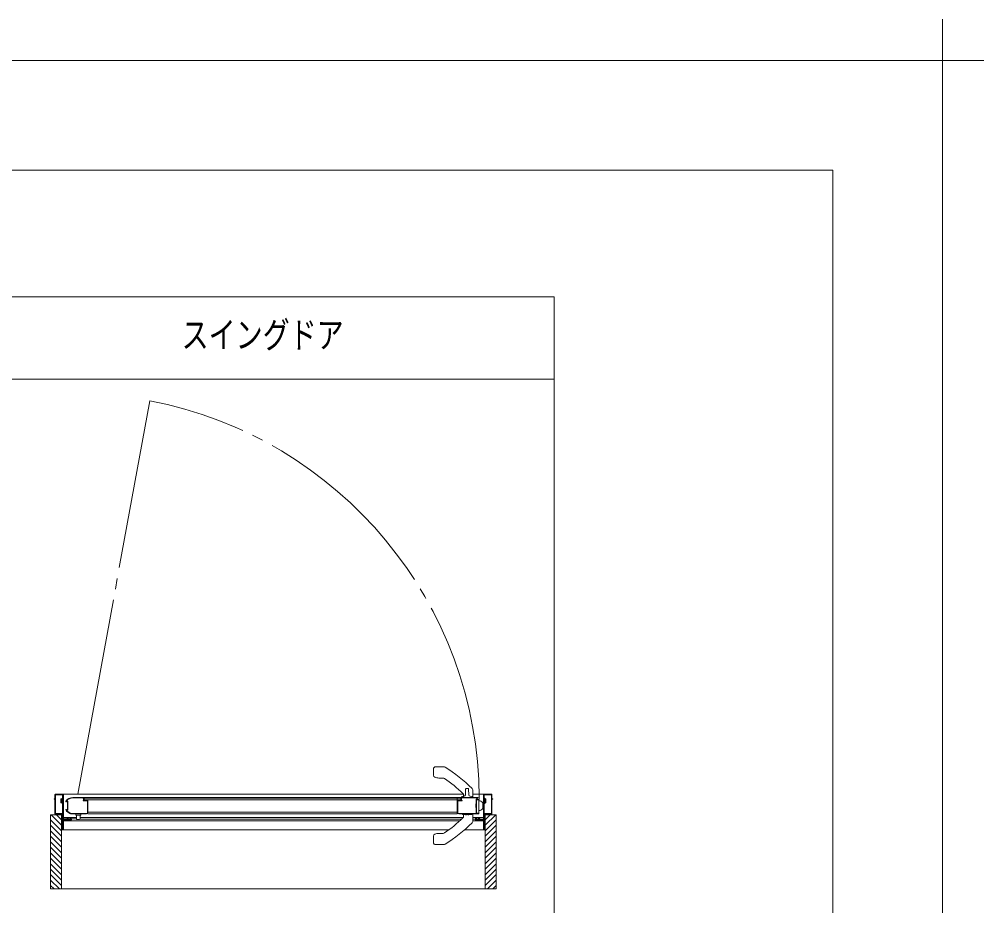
# Model space of a CAD drawing. Units: millimetres on the paper. Extents: x -305 to 305, y -152 to 152.
# Drawn here: x 34.9 to 122.7, y 71.5 to 152.3 of the extents above; entities that cross this region are included whole.
import ezdxf
from ezdxf.enums import TextEntityAlignment as Align

# ---------------------------------------------------------------- set-up
doc = ezdxf.new("R2010")
doc.units = ezdxf.units.MM
doc.linetypes.add('LONG_CHAIN', pattern=[21, 18, -1, 1, -1])
doc.linetypes.add('LONG_DOUBLE_CHAIN', pattern=[21.8, 18, -1, 0.6, -0.6, 0.6, -1])
for name, color, linetype, lineweight in [('0-1_VIEW0001', 7, 'Continuous', 9), ('0-2_1図面枠', 7, 'Continuous', 9), ('0-3_図面枠', 3, 'Continuous', 9), ('0-4_DEFPOINTS', 7, 'Continuous', 9)]:
    doc.layers.add(name, color=color, linetype=linetype, lineweight=lineweight)
doc.styles.add('ＭＳ ゴシック', font='')
doc.styles.get('ＭＳ ゴシック').set_extended_font_data('MS Gothic')

# ---------------------------------------------------------------- blocks, each defined once
blk = doc.blocks.new('グループ-6')
at = {"layer": '0-2_1図面枠'}
for p, q in [((4200, 2895), (4200, 3045)), ((4275, 2970), (4125, 2970))]:
    blk.add_line(p, q, dxfattribs=at)

msp = doc.modelspace()

# ---------------------------------------------------------------- linework, layer by layer
at = {"layer": '0-1_VIEW0001'}
for p, q in [((18.617, 126.98), (83.617, 126.98)), ((83.617, 126.98), (83.617, 19.48)), ((18.617, 119.48), (83.617, 119.48)), ((72.608, 83.393), (72.608, 83.968)), ((73.558, 84.168), (72.808, 84.168)), ((73.493, 83.138), (73.108, 83.138)), ((76.208, 81.383), (76.208, 81.96)), ((38.058, 81.223), (38.058, 81.243)), ((38.068, 81.253), (38.118, 81.253)), ((38.118, 81.213), (38.068, 81.213)), ((38.133, 81.268), (38.133, 81.603)), ((38.133, 79.903), (38.133, 81.198)), ((38.178, 79.913), (38.178, 81.593)), ((38.183, 81.653), (38.858, 81.653)), ((38.193, 81.608), (38.818, 81.608)), ((38.683, 81.228), (38.733, 81.228)), ((38.683, 81.228), (38.683, 80.878)), ((38.833, 81.593), (38.833, 79.913)), ((38.883, 81.628), (38.883, 79.333)), ((75.343, 81.653), (38.908, 81.653)), ((38.908, 78.403), (38.908, 81.653)), ((39.132, 80.983), (39.132, 81.017)), ((39.18, 80.968), (39.147, 80.968)), ((39.244, 80.991), (39.185, 80.969)), ((39.218, 81.033), (39.252, 81.033)), ((39.277, 80.268), (39.277, 80.968)), ((39.317, 80.968), (39.317, 80.268)), ((39.757, 81.368), (41.117, 81.368)), ((40.662, 81.323), (39.757, 81.323)), ((40.687, 81.073), (40.687, 81.088)), ((40.702, 81.103), (40.722, 81.103)), ((41.077, 81.058), (40.702, 81.058)), ((40.737, 81.118), (40.737, 81.248)), ((40.782, 81.278), (40.782, 81.153)), ((40.807, 81.303), (75.108, 81.303)), ((41.103, 81.303), (40.807, 81.303)), ((40.807, 81.153), (75.108, 81.153)), ((40.832, 81.103), (41.057, 81.103)), ((41.087, 79.993), (41.087, 81.048)), ((41.097, 81.143), (41.103, 81.143)), ((41.125, 81.313), (41.111, 81.305)), ((41.111, 81.14), (41.125, 81.132)), ((41.132, 81.353), (74.783, 81.353)), ((41.132, 81.353), (41.132, 81.326)), ((41.132, 81.119), (41.132, 79.993)), ((74.783, 81.353), (74.783, 79.868)), ((74.783, 81.326), (74.783, 81.353)), ((74.783, 79.993), (74.783, 81.119)), ((74.804, 81.305), (74.79, 81.313)), ((74.79, 81.132), (74.804, 81.141)), ((74.798, 81.368), (76.658, 81.368)), ((75.108, 81.303), (74.812, 81.303)), ((74.812, 81.143), (74.818, 81.143)), ((74.828, 79.993), (74.828, 81.048)), ((74.838, 81.058), (75.213, 81.058)), ((74.858, 81.103), (75.083, 81.103)), ((75.108, 81.153), (75.108, 81.303)), ((75.133, 81.153), (75.133, 81.278)), ((75.178, 81.118), (75.178, 81.248)), ((75.213, 81.103), (75.193, 81.103)), ((75.228, 81.073), (75.228, 81.088)), ((75.253, 81.323), (76.588, 81.323)), ((75.358, 81.383), (75.358, 81.579)), ((75.373, 81.368), (76.193, 81.368)), ((76.028, 81.368), (75.94, 81.368)), ((77.158, 81.653), (76.208, 81.653)), ((76.488, 81.185), (76.488, 80.794)), ((76.517, 81.225), (76.495, 81.203)), ((76.533, 81.178), (76.533, 79.933)), ((76.533, 81.158), (76.533, 79.988)), ((76.533, 81.158), (76.708, 81.158)), ((76.588, 81.233), (76.535, 81.233)), ((76.733, 81.193), (76.548, 81.193)), ((76.758, 81.108), (76.758, 79.988)), ((77.108, 80.401), (77.108, 80.834)), ((77.158, 79.318), (77.158, 81.653)), ((77.183, 81.628), (77.183, 79.333)), ((77.883, 81.653), (77.208, 81.653)), ((77.233, 81.593), (77.233, 79.913)), ((77.873, 81.608), (77.248, 81.608)), ((77.383, 80.878), (77.333, 80.878)), ((77.383, 80.878), (77.383, 81.228)), ((77.888, 79.913), (77.888, 81.593)), ((77.933, 81.268), (77.933, 81.603)), ((77.933, 79.903), (77.933, 81.198)), ((77.998, 81.253), (77.948, 81.253)), ((77.948, 81.213), (77.998, 81.213)), ((78.008, 81.223), (78.008, 81.243)), ((39.132, 80.243), (39.132, 80.253)), ((39.147, 80.268), (39.18, 80.268)), ((39.185, 80.267), (39.244, 80.244)), ((39.492, 79.898), (39.192, 80.123)), ((39.252, 80.203), (39.211, 80.203)), ((39.219, 80.159), (39.519, 79.934)), ((74.783, 80.018), (41.132, 80.018)), ((76.468, 80.762), (76.468, 80.474)), ((76.483, 80.783), (76.472, 80.772)), ((76.472, 80.463), (76.483, 80.452)), ((76.488, 80.442), (76.488, 79.928)), ((76.533, 79.938), (76.533, 79.988)), ((37.733, 73.028), (37.733, 79.778)), ((38.733, 79.778), (37.733, 79.778)), ((38.733, 78.328), (37.733, 79.328)), ((38.733, 78.828), (37.783, 79.778)), ((38.818, 79.853), (38.183, 79.853)), ((38.818, 79.898), (38.193, 79.898)), ((38.733, 79.328), (38.283, 79.778)), ((38.733, 79.778), (38.733, 73.028)), ((38.833, 78.468), (38.833, 79.838)), ((38.883, 79.253), (38.883, 78.418)), ((38.898, 79.318), (39.218, 79.318)), ((39.583, 79.268), (38.898, 79.268)), ((38.908, 79.546), (40.082, 79.546)), ((38.908, 79.406), (39.233, 79.406)), ((38.908, 79.23), (74.997, 79.23)), ((39.233, 79.333), (39.233, 79.418)), ((39.278, 79.406), (39.578, 79.406)), ((39.278, 79.403), (39.278, 79.333)), ((39.283, 79.468), (39.338, 79.468)), ((39.338, 79.418), (39.293, 79.418)), ((39.293, 79.318), (39.563, 79.318)), ((39.353, 79.453), (39.353, 79.433)), ((39.503, 79.433), (39.503, 79.453)), ((39.518, 79.468), (39.583, 79.468)), ((39.563, 79.418), (39.518, 79.418)), ((39.578, 79.333), (39.578, 79.403)), ((39.582, 79.913), (41.007, 79.913)), ((41.007, 79.868), (39.582, 79.868)), ((39.633, 79.418), (39.633, 79.318)), ((39.633, 79.406), (40.082, 79.406)), ((40.032, 79.793), (40.032, 79.868)), ((40.082, 79.693), (40.082, 79.743)), ((40.432, 79.743), (40.082, 79.743)), ((40.082, 79.418), (40.082, 79.693)), ((40.382, 79.368), (40.132, 79.368)), ((40.43, 79.403), (75.183, 79.403)), ((40.432, 79.693), (40.432, 79.743)), ((40.432, 79.693), (40.432, 79.418)), ((40.432, 79.543), (75.322, 79.543)), ((40.482, 79.793), (40.482, 79.868)), ((41.132, 79.868), (74.783, 79.868)), ((76.473, 79.913), (74.908, 79.913)), ((76.683, 79.868), (74.908, 79.868)), ((75.328, 79.868), (75.415, 79.868)), ((75.358, 79.853), (75.358, 79.657)), ((76.204, 79.226), (77.158, 79.226)), ((76.208, 79.853), (76.208, 79.275)), ((76.208, 79.543), (77.158, 79.543)), ((76.208, 79.403), (76.433, 79.403)), ((76.433, 79.418), (76.433, 79.318)), ((76.548, 79.468), (76.483, 79.468)), ((76.483, 79.268), (77.168, 79.268)), ((76.488, 79.403), (76.788, 79.403)), ((76.488, 79.333), (76.488, 79.403)), ((76.503, 79.418), (76.548, 79.418)), ((76.773, 79.318), (76.503, 79.318)), ((76.708, 79.938), (76.533, 79.938)), ((76.548, 79.918), (76.673, 79.918)), ((76.563, 79.433), (76.563, 79.453)), ((76.693, 79.928), (76.723, 79.928)), ((76.713, 79.453), (76.713, 79.433)), ((76.783, 79.468), (76.728, 79.468)), ((76.728, 79.418), (76.773, 79.418)), ((76.788, 79.403), (76.788, 79.333)), ((76.833, 79.333), (76.833, 79.418)), ((76.833, 79.403), (77.158, 79.403)), ((77.168, 79.318), (76.848, 79.318)), ((77.158, 78.403), (77.158, 79.268)), ((77.183, 79.253), (77.183, 78.418)), ((77.233, 78.468), (77.233, 79.838)), ((77.248, 79.898), (77.873, 79.898)), ((77.248, 79.853), (77.883, 79.853)), ((77.333, 79.778), (77.333, 73.028)), ((77.333, 79.328), (77.783, 79.778)), ((77.333, 78.828), (78.283, 79.778)), ((78.333, 79.778), (77.333, 79.778)), ((77.333, 78.328), (78.333, 79.328)), ((78.333, 73.028), (78.333, 79.778)), ((38.733, 77.828), (37.733, 78.828)), ((38.733, 77.328), (37.733, 78.328)), ((38.733, 78.418), (38.733, 78.438)), ((38.748, 78.453), (38.818, 78.453)), ((38.868, 78.403), (38.748, 78.403)), ((38.908, 78.403), (73.989, 78.403)), ((75.423, 78.403), (77.158, 78.403)), ((77.333, 78.403), (77.182, 78.403)), ((77.198, 78.403), (77.318, 78.403)), ((77.318, 78.453), (77.248, 78.453)), ((77.333, 77.828), (78.333, 78.828)), ((77.333, 78.418), (77.333, 78.438)), ((77.333, 77.328), (78.333, 78.328)), ((38.733, 76.828), (37.733, 77.828)), ((38.733, 76.328), (37.733, 77.328)), ((72.608, 77.842), (72.608, 77.268)), ((73.493, 78.098), (73.108, 78.098)), ((77.333, 76.828), (78.333, 77.828)), ((77.333, 76.328), (78.333, 77.328)), ((38.733, 75.828), (37.733, 76.828)), ((73.558, 77.068), (72.808, 77.068)), ((77.333, 75.828), (78.333, 76.828)), ((38.733, 75.328), (37.733, 76.328)), ((38.733, 74.828), (37.733, 75.828)), ((77.333, 75.328), (78.333, 76.328)), ((77.333, 74.828), (78.333, 75.828)), ((38.733, 74.328), (37.733, 75.328)), ((38.733, 73.833), (37.733, 74.833)), ((77.333, 74.328), (78.333, 75.328)), ((77.333, 73.833), (78.333, 74.833)), ((38.733, 73.338), (37.733, 74.338)), ((38.548, 73.028), (37.733, 73.843)), ((77.333, 73.338), (78.333, 74.338)), ((77.518, 73.028), (78.333, 73.843)), ((38.053, 73.028), (37.733, 73.348)), ((37.734, 73.028), (78.333, 73.028)), ((78.013, 73.028), (78.333, 73.348))]:
    msp.add_line(p, q, dxfattribs=at)
at = {"layer": '0-1_VIEW0001', "linetype": 'LONG_CHAIN'}
msp.add_line((40.205, 81.653), (46.781, 117.507), dxfattribs=at)
at = {"layer": '0-1_VIEW0001', "color": 2}
for p, q in [((75.514, 81.594), (75.542, 82.13)), ((75.813, 82.13), (75.841, 81.594)), ((75.179, 81.402), (75.178, 81.368)), ((75.408, 81.477), (75.222, 81.449)), ((76.133, 81.449), (75.947, 81.477)), ((76.178, 81.368), (76.176, 81.402)), ((75.603, 79.848), (75.253, 79.848)), ((75.253, 79.848), (75.253, 79.836)), ((75.303, 79.868), (75.303, 79.848)), ((75.613, 79.858), (75.743, 79.858)), ((76.103, 79.848), (75.753, 79.848)), ((76.053, 79.848), (76.052, 79.868)), ((76.103, 79.836), (76.103, 79.848))]:
    msp.add_line(p, q, dxfattribs=at)
at = {"layer": '0-1_VIEW0001', "color": 2, "linetype": 'LONG_DOUBLE_CHAIN'}
for p, q in [((75.612, 79.806), (75.612, 79.789)), ((75.743, 79.806), (75.743, 79.789))]:
    msp.add_line(p, q, dxfattribs=at)
at = {"layer": '0-1_VIEW0001'}
for points in [[(38.058, 81.243), (38.061, 81.25), (38.068, 81.253)], [(38.068, 81.213), (38.061, 81.216), (38.058, 81.223)], [(38.118, 81.253), (38.128, 81.257), (38.133, 81.268)], [(38.133, 81.198), (38.128, 81.208), (38.118, 81.213)], [(38.133, 81.603), (38.147, 81.638), (38.183, 81.653)], [(38.178, 81.593), (38.182, 81.603), (38.193, 81.608)], [(38.683, 80.878), (38.733, 80.878), (38.811, 80.818)], [(38.733, 80.878), (38.733, 81.228), (38.811, 81.287)], [(38.818, 81.608), (38.828, 81.603), (38.833, 81.593)], [(38.858, 81.653), (38.875, 81.645), (38.883, 81.628)], [(39.132, 81.017), (39.135, 81.032), (39.141, 81.045), (39.258, 81.182), (39.41, 81.282), (39.58, 81.344), (39.757, 81.368)], [(39.147, 80.968), (39.137, 80.972), (39.132, 80.983)], [(39.185, 80.969), (39.182, 80.968), (39.18, 80.968)], [(39.757, 81.323), (39.603, 81.301), (39.451, 81.253), (39.34, 81.203), (39.247, 81.129), (39.206, 81.057), (39.204, 81.041), (39.218, 81.033)], [(39.277, 80.968), (39.267, 80.988), (39.244, 80.991)], [(39.252, 81.033), (39.298, 81.014), (39.317, 80.968)], [(40.737, 81.248), (40.716, 81.301), (40.662, 81.323)], [(40.687, 81.088), (40.692, 81.098), (40.702, 81.103)], [(40.702, 81.058), (40.692, 81.062), (40.687, 81.073)], [(40.722, 81.103), (40.733, 81.107), (40.737, 81.118)], [(40.807, 81.303), (40.79, 81.295), (40.782, 81.278)], [(40.782, 81.153), (40.797, 81.117), (40.832, 81.103)], [(41.057, 81.103), (41.075, 81.11), (41.082, 81.128), (41.087, 81.138), (41.097, 81.143)], [(41.087, 81.048), (41.085, 81.055), (41.077, 81.058)], [(41.111, 81.305), (41.107, 81.303), (41.103, 81.303)], [(41.103, 81.143), (41.107, 81.142), (41.111, 81.14)], [(41.117, 81.368), (41.128, 81.363), (41.132, 81.353)], [(41.132, 81.326), (41.131, 81.319), (41.125, 81.313)], [(41.125, 81.132), (41.131, 81.126), (41.132, 81.119)], [(74.783, 81.353), (74.787, 81.363), (74.798, 81.368)], [(74.79, 81.313), (74.785, 81.319), (74.783, 81.326)], [(74.783, 81.119), (74.785, 81.127), (74.79, 81.132)], [(74.812, 81.303), (74.808, 81.303), (74.804, 81.305)], [(74.804, 81.141), (74.808, 81.142), (74.812, 81.143)], [(74.818, 81.143), (74.828, 81.138), (74.833, 81.128), (74.84, 81.11), (74.858, 81.103)], [(74.828, 81.048), (74.831, 81.055), (74.838, 81.058)], [(75.083, 81.103), (75.118, 81.117), (75.133, 81.153)], [(75.133, 81.278), (75.125, 81.295), (75.108, 81.303)], [(75.178, 81.248), (75.2, 81.301), (75.253, 81.323)], [(75.193, 81.103), (75.182, 81.107), (75.178, 81.118)], [(75.228, 81.088), (75.223, 81.098), (75.213, 81.103)], [(75.213, 81.058), (75.223, 81.062), (75.228, 81.073)], [(76.495, 81.203), (76.49, 81.195), (76.488, 81.185)], [(76.535, 81.233), (76.526, 81.231), (76.517, 81.225)], [(76.548, 81.193), (76.537, 81.188), (76.533, 81.178)], [(76.588, 81.323), (76.633, 81.278), (76.588, 81.233)], [(76.658, 81.368), (76.746, 81.331), (76.775, 81.291), (76.783, 81.243), (76.768, 81.207), (76.733, 81.193)], [(77.208, 81.653), (77.19, 81.645), (77.183, 81.628)], [(77.248, 81.608), (77.237, 81.603), (77.233, 81.593)], [(77.383, 81.228), (77.333, 81.228), (77.254, 81.287)], [(77.333, 81.228), (77.333, 80.878), (77.254, 80.818)], [(77.888, 81.593), (77.883, 81.603), (77.873, 81.608)], [(77.933, 81.603), (77.918, 81.638), (77.883, 81.653)], [(77.948, 81.253), (77.937, 81.257), (77.933, 81.268)], [(77.933, 81.198), (77.937, 81.208), (77.948, 81.213)], [(78.008, 81.243), (78.005, 81.25), (77.998, 81.253)], [(77.998, 81.213), (78.005, 81.216), (78.008, 81.223)], [(39.132, 80.253), (39.137, 80.263), (39.147, 80.268)], [(39.192, 80.123), (39.148, 80.175), (39.132, 80.243)], [(39.18, 80.268), (39.182, 80.267), (39.185, 80.267)], [(39.211, 80.203), (39.198, 80.194), (39.199, 80.178), (39.209, 80.168), (39.219, 80.159)], [(39.244, 80.244), (39.267, 80.247), (39.277, 80.268)], [(39.317, 80.268), (39.298, 80.222), (39.252, 80.203)], [(41.007, 79.913), (41.064, 79.936), (41.087, 79.993)], [(41.132, 79.993), (41.096, 79.904), (41.007, 79.868)], [(74.908, 79.868), (74.819, 79.904), (74.783, 79.993)], [(74.908, 79.913), (74.851, 79.936), (74.828, 79.993)], [(76.472, 80.772), (76.469, 80.767), (76.468, 80.762)], [(76.468, 80.474), (76.469, 80.468), (76.472, 80.463)], [(76.488, 80.794), (76.486, 80.788), (76.483, 80.783)], [(76.483, 80.452), (76.486, 80.447), (76.488, 80.442)], [(38.183, 79.853), (38.147, 79.867), (38.133, 79.903)], [(38.193, 79.898), (38.182, 79.902), (38.178, 79.913)], [(38.833, 79.913), (38.828, 79.902), (38.818, 79.898)], [(38.833, 79.838), (38.828, 79.848), (38.818, 79.853)], [(38.883, 79.333), (38.887, 79.322), (38.898, 79.318)], [(38.898, 79.268), (38.887, 79.263), (38.883, 79.253)], [(39.218, 79.318), (39.228, 79.322), (39.233, 79.333)], [(39.233, 79.418), (39.247, 79.453), (39.283, 79.468)], [(39.293, 79.418), (39.282, 79.413), (39.278, 79.403)], [(39.278, 79.333), (39.282, 79.322), (39.293, 79.318)], [(39.338, 79.468), (39.348, 79.463), (39.353, 79.453)], [(39.353, 79.433), (39.348, 79.422), (39.338, 79.418)], [(39.582, 79.868), (39.535, 79.875), (39.492, 79.898)], [(39.503, 79.453), (39.507, 79.463), (39.518, 79.468)], [(39.518, 79.418), (39.507, 79.422), (39.503, 79.433)], [(39.519, 79.934), (39.549, 79.918), (39.582, 79.913)], [(39.578, 79.403), (39.573, 79.413), (39.563, 79.418)], [(39.563, 79.318), (39.573, 79.322), (39.578, 79.333)], [(39.583, 79.468), (39.618, 79.453), (39.633, 79.418)], [(39.633, 79.318), (39.618, 79.282), (39.583, 79.268)], [(76.483, 79.468), (76.447, 79.453), (76.433, 79.418)], [(76.433, 79.318), (76.447, 79.282), (76.483, 79.268)], [(76.488, 79.928), (76.483, 79.917), (76.473, 79.913)], [(76.488, 79.403), (76.492, 79.413), (76.503, 79.418)], [(76.503, 79.318), (76.492, 79.322), (76.488, 79.333)], [(76.533, 79.933), (76.537, 79.922), (76.548, 79.918)], [(76.563, 79.453), (76.558, 79.463), (76.548, 79.468)], [(76.548, 79.418), (76.558, 79.422), (76.563, 79.433)], [(76.673, 79.918), (76.677, 79.919), (76.681, 79.922), (76.686, 79.926), (76.693, 79.928)], [(76.723, 79.928), (76.73, 79.925), (76.733, 79.918), (76.718, 79.882), (76.683, 79.868)], [(76.728, 79.468), (76.717, 79.463), (76.713, 79.453)], [(76.713, 79.433), (76.717, 79.422), (76.728, 79.418)], [(76.773, 79.418), (76.783, 79.413), (76.788, 79.403)], [(76.788, 79.333), (76.783, 79.322), (76.773, 79.318)], [(76.833, 79.418), (76.818, 79.453), (76.783, 79.468)], [(76.848, 79.318), (76.837, 79.322), (76.833, 79.333)], [(77.183, 79.333), (77.178, 79.322), (77.168, 79.318)], [(77.168, 79.268), (77.178, 79.263), (77.183, 79.253)], [(77.233, 79.913), (77.237, 79.902), (77.248, 79.898)], [(77.233, 79.838), (77.237, 79.848), (77.248, 79.853)], [(77.873, 79.898), (77.883, 79.902), (77.888, 79.913)], [(77.883, 79.853), (77.918, 79.867), (77.933, 79.903)], [(38.733, 78.438), (38.737, 78.448), (38.748, 78.453)], [(38.748, 78.403), (38.737, 78.407), (38.733, 78.418)], [(38.818, 78.453), (38.828, 78.457), (38.833, 78.468)], [(38.883, 78.418), (38.878, 78.407), (38.868, 78.403)], [(77.183, 78.418), (77.187, 78.407), (77.198, 78.403)], [(77.248, 78.453), (77.237, 78.457), (77.233, 78.468)], [(77.333, 78.438), (77.328, 78.448), (77.318, 78.453)], [(77.318, 78.403), (77.328, 78.407), (77.333, 78.418)]]:
    msp.add_lwpolyline(points, dxfattribs=at)
at = {"layer": '0-1_VIEW0001', "linetype": 'LONG_CHAIN'}
msp.add_arc((39.758, 81.153), 37.027, 0.29921, 79.06601, dxfattribs=at)
at = {"layer": '0-1_VIEW0001'}
for centre, radius, start, end in [((72.808, 83.968), 0.2, 90, 180), ((73.558, 83.968), 0.2, 57.03513, 90), ((66.799, 73.039), 13.05, 44.40318, 58.24605), ((72.808, 83.393), 0.2, 180, 249.07517), ((73.108, 84.178), 1.04, 249.07517, 270), ((73.493, 82.938), 0.2, 55.92995, 90), ((66.799, 73.039), 12.15, 45.61305, 55.92995), ((75.158, 81.579), 0.2, 0, 45.61305), ((75.908, 81.96), 0.3, 0, 44.40318), ((38.82, 81.275), 0.015, 19.47122, 127.16085), ((38.82, 80.83), 0.015, 232.83915, 340.52878), ((75.373, 81.383), 0.015, 180, 270), ((76.193, 81.383), 0.015, 270, 0), ((76.708, 81.108), 0.05, 0, 90), ((76.733, 80.618), 0.45, 38.21321, 86.81526), ((77.008, 80.834), 0.1, 0, 38.21321), ((77.245, 81.275), 0.015, 52.83915, 160.52878), ((77.245, 80.83), 0.015, 199.47122, 307.16085), ((77.88, 80.873), 0.0077, 242.71904, 0), ((76.708, 79.988), 0.05, 270, 0), ((76.733, 80.618), 0.45, 273.18474, 321.78679), ((77.008, 80.401), 0.1, 321.78679, 0), ((40.082, 79.793), 0.05, 180, 270), ((40.132, 79.418), 0.05, 180, 270), ((40.382, 79.418), 0.05, 270, 0), ((40.432, 79.793), 0.05, 270, 0), ((66.799, 88.197), 12.15, 304.07005, 314.38695), ((66.799, 88.197), 13.05, 301.75395, 315.59682), ((75.158, 79.657), 0.2, 314.38695, 0), ((75.373, 79.853), 0.015, 90, 180), ((75.908, 79.275), 0.3, 315.59682, 0), ((76.193, 79.853), 0.015, 0, 90), ((72.808, 77.842), 0.2, 110.92483, 180), ((73.108, 77.058), 1.04, 90, 110.92483), ((73.493, 78.298), 0.2, 270, 304.07005), ((72.808, 77.268), 0.2, 180, 270), ((73.558, 77.268), 0.2, 270, 302.96487)]:
    msp.add_arc(centre, radius, start, end, dxfattribs=at)
at = {"layer": '0-1_VIEW0001', "color": 2}
for centre, radius, start, end in [((75.592, 82.128), 0.05, 97.09046, 177.00002), ((75.678, 81.433), 0.75, 90.0004, 97.00669), ((75.678, 81.433), 0.75, 82.99308, 90.0004), ((75.763, 82.128), 0.05, 2.99998, 82.91056), ((75.229, 81.399), 0.05, 98.59735, 177), ((75.389, 81.601), 0.125, 278.55177, 356.99999), ((75.966, 81.601), 0.125, 183.00001, 261.43914), ((76.126, 81.399), 0.05, 3, 81.40265), ((75.268, 79.836), 0.015, 180, 260.87393), ((75.678, 82.388), 2.6, 260.87393, 268.55914), ((75.613, 79.848), 0.01, 90, 180), ((75.678, 82.893), 3.088, 268.7869, 271.2131), ((75.613, 79.804), 0.015, 268.55914, 0), ((75.743, 79.804), 0.015, 180, 271.44086), ((75.743, 79.848), 0.01, 0, 90), ((75.678, 82.388), 2.6, 271.44086, 279.12607), ((76.088, 79.836), 0.015, 279.12607, 0)]:
    msp.add_arc(centre, radius, start, end, dxfattribs=at)
at = {"layer": '0-3_図面枠'}
msp.add_lwpolyline([(-291.017, -138.498), (108.983, -138.498), (108.983, 138.502), (-291.017, 138.502)], close=True, dxfattribs=at)
at = {"layer": '0-4_DEFPOINTS'}
for p, q in [((118.983, 148.502), (-301.017, 148.502)), ((118.983, -148.498), (118.983, 148.502))]:
    msp.add_line(p, q, dxfattribs=at)

# ---------------------------------------------------------------- block references
at = {"layer": '0-2_1図面枠', "xscale": 0.05, "yscale": 0.05}
msp.add_blockref('グループ-6', (-91.017, 0.002), dxfattribs=at)

# ---------------------------------------------------------------- texts
at = {"layer": '0-1_VIEW0001', "style": 'ＭＳ ゴシック', "width": 0.75}
msp.add_text('スイングドア', height=2.405, dxfattribs=at).set_placement((49.67, 121.586), align=Align.BOTTOM_LEFT)

doc.saveas('drawing.dxf')
